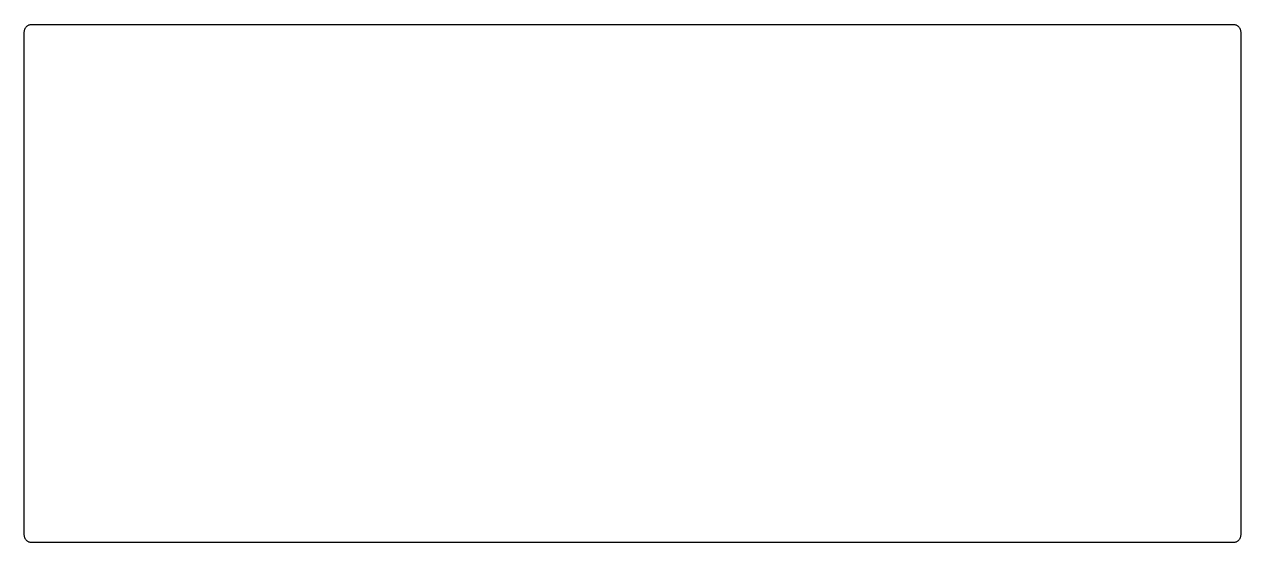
# Model space of a CAD drawing. Header units: millimetres. Extents: x 0 to 324, y 0 to 138.
import ezdxf

# ---------------------------------------------------------------- set-up
doc = ezdxf.new("R2010")
doc.units = ezdxf.units.MM
doc.header["$MEASUREMENT"] = 0

msp = doc.modelspace()

# ---------------------------------------------------------------- linework, layer by layer
at = {"color": 0}
for p, q in [((0.095085, 136.193), (0.101975, 136.35)), ((0.095085, 2.36885), (0.095085, 136.193)), ((0.101975, 136.35), (0.119889, 136.507)), ((0.119889, 136.507), (0.150206, 136.66)), ((0.150206, 136.66), (0.192925, 136.813)), ((0.192925, 136.813), (0.248047, 136.959)), ((0.248047, 136.959), (0.312815, 137.101)), ((0.312815, 137.101), (0.389985, 137.239)), ((0.389985, 137.239), (0.4768, 137.37)), ((0.4768, 137.37), (0.574643, 137.492)), ((0.574643, 137.492), (0.680752, 137.608)), ((0.680752, 137.608), (0.796505, 137.714)), ((0.796505, 137.714), (0.919152, 137.812)), ((0.919152, 137.812), (1.05006, 137.899)), ((1.05006, 137.899), (1.18787, 137.976)), ((1.18787, 137.976), (1.32981, 138.041)), ((1.32981, 138.041), (1.47588, 138.096)), ((1.47588, 138.096), (1.62884, 138.139)), ((1.62884, 138.139), (1.7818, 138.169)), ((1.7818, 138.169), (1.9389, 138.187)), ((1.9389, 138.187), (2.096, 138.194)), ((2.096, 138.194), (321.659, 138.194)), ((321.659, 138.194), (321.816, 138.187)), ((321.816, 138.187), (321.972, 138.169)), ((321.972, 138.169), (322.126, 138.139)), ((322.126, 138.139), (322.276, 138.096)), ((322.276, 138.096), (322.424, 138.041)), ((322.424, 138.041), (322.567, 137.976)), ((322.567, 137.976), (322.703, 137.899)), ((322.703, 137.899), (322.834, 137.812)), ((322.834, 137.812), (322.957, 137.714)), ((322.957, 137.714), (323.073, 137.608)), ((323.073, 137.608), (323.179, 137.492)), ((323.179, 137.492), (323.277, 137.37)), ((323.277, 137.37), (323.364, 137.239)), ((323.364, 137.239), (323.441, 137.101)), ((323.441, 137.101), (323.507, 136.959)), ((323.507, 136.959), (323.561, 136.813)), ((323.561, 136.813), (323.603, 136.66)), ((323.603, 136.66), (323.634, 136.507)), ((323.634, 136.507), (323.653, 136.35)), ((323.653, 136.35), (323.658, 136.193)), ((323.658, 136.193), (323.658, 2.36747)), ((0.101975, 2.21175), (0.095085, 2.36885)), ((0.119889, 2.05603), (0.101975, 2.21175)), ((0.150206, 1.90169), (0.119889, 2.05603)), ((0.192925, 1.74873), (0.150206, 1.90169)), ((0.248047, 1.60266), (0.192925, 1.74873)), ((0.312815, 1.46072), (0.248047, 1.60266)), ((0.389985, 1.32292), (0.312815, 1.46072)), ((0.4768, 1.192), (0.389985, 1.32292)), ((0.574643, 1.06936), (0.4768, 1.192)), ((0.680752, 0.953604), (0.574643, 1.06936)), ((0.796505, 0.847492), (0.680752, 0.953604)), ((0.919152, 0.749653), (0.796505, 0.847492)), ((1.05006, 0.662838), (0.919152, 0.749653)), ((1.18787, 0.585668), (1.05006, 0.662838)), ((1.32981, 0.520898), (1.18787, 0.585668)), ((1.47588, 0.465776), (1.32981, 0.520898)), ((1.62884, 0.423058), (1.47588, 0.465776)), ((1.7818, 0.39274), (1.62884, 0.423058)), ((1.9389, 0.374826), (1.7818, 0.39274)), ((2.096, 0.367937), (1.9389, 0.374826)), ((321.659, 0.367937), (2.096, 0.367937)), ((321.816, 0.374826), (321.659, 0.367937)), ((321.972, 0.39274), (321.816, 0.374826)), ((322.126, 0.423058), (321.972, 0.39274)), ((322.276, 0.465776), (322.126, 0.423058)), ((322.424, 0.520898), (322.276, 0.465776)), ((322.567, 0.585668), (322.424, 0.520898)), ((322.703, 0.662838), (322.567, 0.585668)), ((322.834, 0.749653), (322.703, 0.662838)), ((322.957, 0.847492), (322.834, 0.749653)), ((323.073, 0.953604), (322.957, 0.847492)), ((323.179, 1.06936), (323.073, 0.953604)), ((323.277, 1.192), (323.179, 1.06936)), ((323.364, 1.32292), (323.277, 1.192)), ((323.441, 1.46072), (323.364, 1.32292)), ((323.507, 1.60266), (323.441, 1.46072)), ((323.561, 1.74873), (323.507, 1.60266)), ((323.603, 1.90169), (323.561, 1.74873)), ((323.634, 2.05603), (323.603, 1.90169)), ((323.653, 2.21175), (323.634, 2.05603)), ((323.658, 2.36747), (323.653, 2.21175))]:
    msp.add_line(p, q, dxfattribs=at)

doc.saveas('drawing.dxf')
